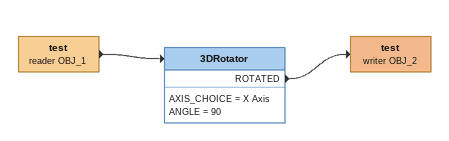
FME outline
test (reader OBJ_1)
    -> 3DRotator
3DRotator
    AXIS_CHOICE = X Axis
    ANGLE = 90
    ROTATED -> test (writer OBJ_2)
test (writer OBJ_2)
